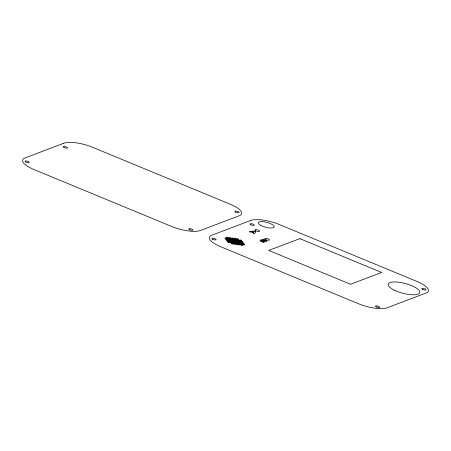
<?xml version="1.0" encoding="UTF-8"?>
<svg xmlns="http://www.w3.org/2000/svg" width="451" height="451" viewBox="0 0 451 451"><rect width="100%" height="100%" fill="white"/><g stroke="black" fill="none" stroke-linecap="round" stroke-linejoin="round"><path stroke-width="0.68" d="M266.817 241.088C264.495 237.97 254.606 240.501 263.734 242.255M263.672 242.272L266.874 240.952M300.58 238.951L381.659 272.449L350.534 284.26L268.74 250.429L299.864 238.624L300.67 238.957M255.486 231.622C256.281 233.094 252.571 234.841 253.293 232.857L251.354 232.056C246.246 232.135 251.63 230.777 254.381 231.239L255.486 231.622M262.944 240.129L264.489 241.043L265.34 240.721L264.111 240.214A1.082 0.333 15 0 0 263.096 240.073L262.944 240.129M253.862 231.876L253.524 232.462L252.363 231.983L253.862 231.876M63.811 143.232L24.985 157.963A21.879 6.726 15 0 0 33.848 169.469L171.73 226.498A21.879 6.726 15 0 0 200.205 230.562L239.199 215.77A21.879 6.726 15 0 0 230.337 204.258L92.455 147.235A21.879 6.726 15 0 0 63.811 143.232M250.626 220.494L211.801 235.225A21.879 6.726 15 0 0 220.663 246.731L358.545 303.76A21.879 6.726 15 0 0 387.026 307.824L426.015 293.032A21.879 6.726 15 0 0 417.152 281.525L279.27 224.497A21.879 6.726 15 0 0 250.626 220.494M263.869 241.274L262.871 241.657L261.044 240.766A1.206 0.372 15 0 1 261.71 240.513L263.869 241.274M260.892 225.421A8.18 2.514 15 0 0 274.005 227.253A8.18 2.514 15 0 0 263.936 221.774A8.18 2.514 15 0 0 260.892 225.421M394.828 290.393A16.354 5.029 15 0 0 419.774 292.654A16.354 5.029 15 0 0 397.37 282.061A16.354 5.029 15 0 0 394.828 290.393M255.599 230.732A2.452 0.755 15 0 0 259.534 231.278A2.452 0.755 15 0 0 256.512 229.638A2.452 0.755 15 0 0 255.599 230.732M250.779 224.733A2.182 0.671 15 0 0 254.274 225.224A2.182 0.671 15 0 0 251.59 223.758A2.182 0.671 15 0 0 250.779 224.733M265.47 239.492A2.452 0.755 15 0 0 269.405 240.045A2.452 0.755 15 0 0 266.383 238.399A2.452 0.755 15 0 0 265.47 239.492M376.157 306.883A2.182 0.671 15 0 0 379.652 307.373A2.182 0.671 15 0 0 376.968 305.913A2.182 0.671 15 0 0 376.157 306.883M422.378 289.35A2.182 0.671 15 0 0 425.874 289.841A2.182 0.671 15 0 0 423.19 288.375A2.182 0.671 15 0 0 422.378 289.35M212.568 239.227A2.182 0.671 15 0 0 216.063 239.718A2.182 0.671 15 0 0 213.379 238.258A2.182 0.671 15 0 0 212.568 239.227M242.435 243.455A0.953 0.293 15 0 0 243.968 243.67A0.953 0.293 15 0 0 242.79 243.033A0.953 0.293 15 0 0 242.435 243.455M225.128 238.348A0.953 0.293 15 0 0 226.656 238.562A0.953 0.293 15 0 0 225.483 237.925A0.953 0.293 15 0 0 225.128 238.348M235.118 239.746A0.953 0.293 15 0 0 236.651 239.96A0.953 0.293 15 0 0 235.473 239.323A0.953 0.293 15 0 0 235.118 239.746M238.393 241.099A0.953 0.293 15 0 0 239.921 241.313A0.953 0.293 15 0 0 238.748 240.676A0.953 0.293 15 0 0 238.393 241.099M226.853 237.694A0.953 0.293 15 0 0 228.381 237.908A0.953 0.293 15 0 0 227.208 237.271A0.953 0.293 15 0 0 226.853 237.694M235.896 240.749A0.953 0.293 15 0 0 237.423 240.964A0.953 0.293 15 0 0 236.251 240.327A0.953 0.293 15 0 0 235.896 240.749M239.165 242.102A0.953 0.293 15 0 0 240.693 242.317A0.953 0.293 15 0 0 239.52 241.68A0.953 0.293 15 0 0 239.165 242.102M241.663 242.452A0.953 0.293 15 0 0 243.196 242.666A0.953 0.293 15 0 0 242.018 242.029A0.953 0.293 15 0 0 241.663 242.452M231.848 238.393A0.953 0.293 15 0 0 233.381 238.607A0.953 0.293 15 0 0 232.203 237.97A0.953 0.293 15 0 0 231.848 238.393M229.35 238.043A0.953 0.293 15 0 0 230.878 238.258A0.953 0.293 15 0 0 229.706 237.621A0.953 0.293 15 0 0 229.35 238.043M232.62 239.396A0.953 0.293 15 0 0 234.154 239.611A0.953 0.293 15 0 0 232.975 238.974A0.953 0.293 15 0 0 232.62 239.396M229.942 241.708A0.953 0.293 15 0 0 231.476 241.922A0.953 0.293 15 0 0 230.298 241.285A0.953 0.293 15 0 0 229.942 241.708M234.17 241.403A0.953 0.293 15 0 0 235.698 241.618A0.953 0.293 15 0 0 234.526 240.981A0.953 0.293 15 0 0 234.17 241.403M233.99 244.064A0.953 0.293 15 0 0 235.518 244.279A0.953 0.293 15 0 0 234.345 243.641A0.953 0.293 15 0 0 233.99 244.064M230.715 242.711A0.953 0.293 15 0 0 232.248 242.926A0.953 0.293 15 0 0 231.07 242.288A0.953 0.293 15 0 0 230.715 242.711M233.218 243.061A0.953 0.293 15 0 0 234.745 243.275A0.953 0.293 15 0 0 233.573 242.638A0.953 0.293 15 0 0 233.218 243.061M236.487 244.414A0.953 0.293 15 0 0 238.015 244.628A0.953 0.293 15 0 0 236.843 243.991A0.953 0.293 15 0 0 236.487 244.414M238.985 244.763A0.953 0.293 15 0 0 240.518 244.978A0.953 0.293 15 0 0 239.34 244.341A0.953 0.293 15 0 0 238.985 244.763M241.482 245.113A0.953 0.293 15 0 0 243.016 245.327A0.953 0.293 15 0 0 241.837 244.69A0.953 0.293 15 0 0 241.482 245.113M243.207 244.459A0.953 0.293 15 0 0 244.741 244.673A0.953 0.293 15 0 0 243.563 244.036A0.953 0.293 15 0 0 243.207 244.459M231.487 243.72A0.953 0.293 15 0 0 233.02 243.929A0.953 0.293 15 0 0 231.842 243.292A0.953 0.293 15 0 0 231.487 243.72M239.938 243.106A0.953 0.293 15 0 0 241.471 243.32A0.953 0.293 15 0 0 240.293 242.683A0.953 0.293 15 0 0 239.938 243.106M237.44 242.756A0.953 0.293 15 0 0 238.968 242.971A0.953 0.293 15 0 0 237.795 242.334A0.953 0.293 15 0 0 237.44 242.756M232.44 242.057A0.953 0.293 15 0 0 233.973 242.272A0.953 0.293 15 0 0 232.795 241.635A0.953 0.293 15 0 0 232.44 242.057M234.943 242.407A0.953 0.293 15 0 0 236.471 242.621A0.953 0.293 15 0 0 235.298 241.984A0.953 0.293 15 0 0 234.943 242.407M238.213 243.76A0.953 0.293 15 0 0 239.74 243.974A0.953 0.293 15 0 0 238.568 243.337A0.953 0.293 15 0 0 238.213 243.76M235.715 243.41A0.953 0.293 15 0 0 237.243 243.625A0.953 0.293 15 0 0 236.07 242.988A0.953 0.293 15 0 0 235.715 243.41M229.17 240.704A0.953 0.293 15 0 0 230.698 240.919A0.953 0.293 15 0 0 229.525 240.282A0.953 0.293 15 0 0 229.17 240.704M227.625 238.697A0.953 0.293 15 0 0 229.153 238.912A0.953 0.293 15 0 0 227.98 238.275A0.953 0.293 15 0 0 227.625 238.697M225.9 239.351A0.953 0.293 15 0 0 227.428 239.566A0.953 0.293 15 0 0 226.255 238.929A0.953 0.293 15 0 0 225.9 239.351M240.89 241.448A0.953 0.293 15 0 0 242.418 241.663A0.953 0.293 15 0 0 241.246 241.026A0.953 0.293 15 0 0 240.89 241.448M236.848 239.092A0.953 0.293 15 0 0 238.376 239.306A0.953 0.293 15 0 0 237.203 238.664A0.953 0.293 15 0 0 236.848 239.092M234.345 238.742A0.953 0.293 15 0 0 235.879 238.957A0.953 0.293 15 0 0 234.7 238.314A0.953 0.293 15 0 0 234.345 238.742M240.118 240.445A0.953 0.293 15 0 0 241.646 240.659A0.953 0.293 15 0 0 240.473 240.017A0.953 0.293 15 0 0 240.118 240.445M237.621 240.095A0.953 0.293 15 0 0 239.148 240.31A0.953 0.293 15 0 0 237.976 239.667A0.953 0.293 15 0 0 237.621 240.095M230.123 239.047A0.953 0.293 15 0 0 231.651 239.261A0.953 0.293 15 0 0 230.478 238.624A0.953 0.293 15 0 0 230.123 239.047M228.398 239.701A0.953 0.293 15 0 0 229.925 239.915A0.953 0.293 15 0 0 228.753 239.278A0.953 0.293 15 0 0 228.398 239.701M227.445 241.358A0.953 0.293 15 0 0 228.973 241.573A0.953 0.293 15 0 0 227.8 240.935A0.953 0.293 15 0 0 227.445 241.358M233.392 240.4A0.953 0.293 15 0 0 234.926 240.614A0.953 0.293 15 0 0 233.748 239.977A0.953 0.293 15 0 0 233.392 240.4M228.217 242.367A0.953 0.293 15 0 0 229.751 242.576A0.953 0.293 15 0 0 228.572 241.939A0.953 0.293 15 0 0 228.217 242.367M231.667 241.054A0.953 0.293 15 0 0 233.201 241.268A0.953 0.293 15 0 0 232.023 240.631A0.953 0.293 15 0 0 231.667 241.054M226.673 240.355A0.953 0.293 15 0 0 228.2 240.569A0.953 0.293 15 0 0 227.028 239.932A0.953 0.293 15 0 0 226.673 240.355M230.895 240.05A0.953 0.293 15 0 0 232.428 240.265A0.953 0.293 15 0 0 231.25 239.628A0.953 0.293 15 0 0 230.895 240.05M240.71 244.109A0.953 0.293 15 0 0 242.243 244.324A0.953 0.293 15 0 0 241.065 243.687A0.953 0.293 15 0 0 240.71 244.109M236.668 241.753A0.953 0.293 15 0 0 238.196 241.967A0.953 0.293 15 0 0 237.023 241.33A0.953 0.293 15 0 0 236.668 241.753M189.341 229.621A2.182 0.671 15 0 0 192.836 230.111A2.182 0.671 15 0 0 190.153 228.651A2.182 0.671 15 0 0 189.341 229.621M235.563 212.088A2.182 0.671 15 0 0 239.058 212.573A2.182 0.671 15 0 0 236.375 211.113A2.182 0.671 15 0 0 235.563 212.088M63.957 147.471A2.182 0.671 15 0 0 67.458 147.956A2.182 0.671 15 0 0 64.769 146.496A2.182 0.671 15 0 0 63.957 147.471M25.752 161.965A2.182 0.671 15 0 0 29.247 162.456A2.182 0.671 15 0 0 26.564 160.996A2.182 0.671 15 0 0 25.752 161.965"/></g></svg>
